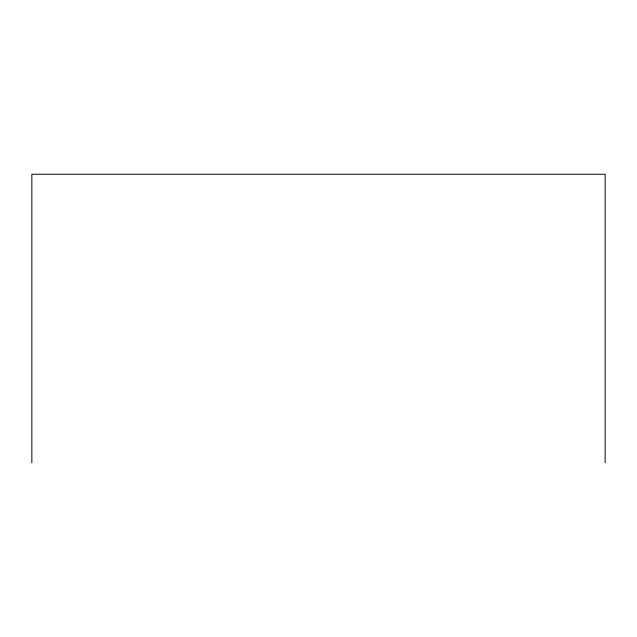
<?xml version="1.0" encoding="UTF-8"?>
<svg xmlns="http://www.w3.org/2000/svg" width="637" height="637" viewBox="0 0 637 637"><rect width="100%" height="100%" fill="white"/><g stroke="black" fill="none" stroke-linecap="round" stroke-linejoin="round"><path stroke-width="0.96" d="M605.15 462.757L605.15 174.243L31.85 174.243L31.85 462.757"/></g></svg>
